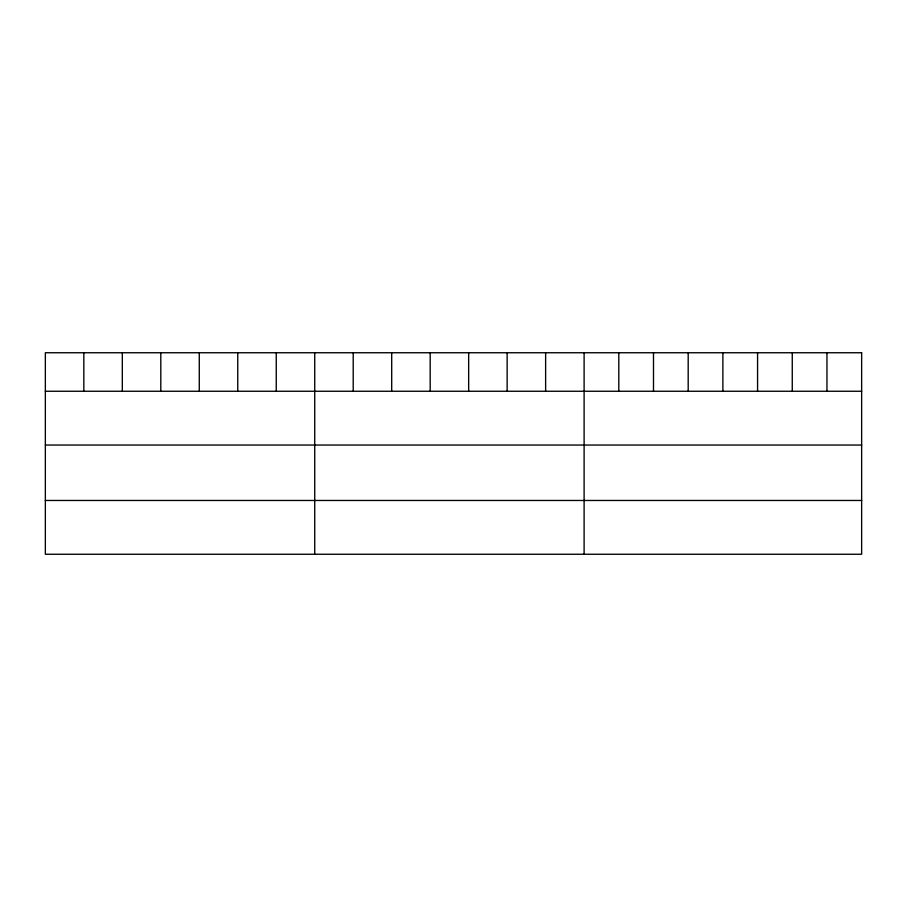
<?xml version="1.0" encoding="UTF-8"?>
<svg xmlns="http://www.w3.org/2000/svg" width="907" height="907" viewBox="0 0 907 907"><rect width="100%" height="100%" fill="white"/><g stroke="black" fill="none" stroke-linecap="round" stroke-linejoin="round"><path stroke-width="1.36" d="M45.35 391.257L861.65 391.257M45.35 445.042L861.65 445.042M45.35 500.471L861.65 500.471M826.957 352.744L826.957 391.257M792.264 352.744L792.264 391.257M757.572 352.744L757.572 391.257M722.879 352.744L722.879 391.257M688.186 352.744L688.186 391.257M653.494 352.744L653.494 391.257M618.801 352.744L618.801 391.257M584.108 352.744L584.108 554.256M545.629 352.744L545.629 391.257M507.138 352.744L507.138 391.257M468.658 352.744L468.658 391.257M430.179 352.744L430.179 391.257M391.699 352.744L391.699 391.257M353.208 352.744L353.208 391.257M314.729 352.744L314.729 554.256M276.25 352.744L276.25 391.257M237.759 352.744L237.759 391.257M199.279 352.744L199.279 391.257M160.8 352.744L160.8 391.257M122.32 352.744L122.32 391.257M83.829 352.744L83.829 391.257M861.65 352.744L45.35 352.744L45.35 554.256L861.65 554.256L861.65 352.744"/></g></svg>
